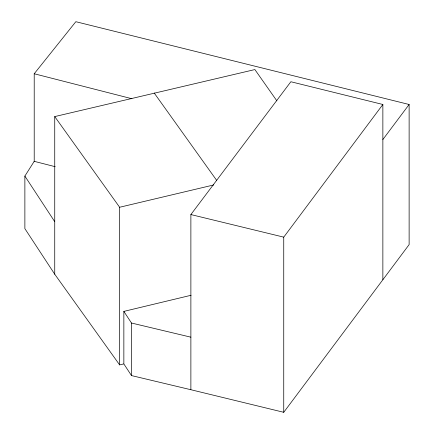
<?xml version="1.0" encoding="UTF-8"?>
<svg xmlns="http://www.w3.org/2000/svg" width="434" height="434" viewBox="0 0 434 434"><rect width="100%" height="100%" fill="white"/><g stroke="black" fill="none" stroke-linecap="round" stroke-linejoin="round"><path stroke-width="0.65" d="M123.582 363.963L119.632 364.896L54.738 274.228L24.874 228.631L24.874 176.085L34.21 161.334L55.189 166.694M283.744 412.3L283.744 237.143L382.864 104.485L290.856 81.744L190.879 214.564L190.879 389.721L283.744 412.3L409.126 244.613L409.126 104.491L75.831 21.7L34.21 73.753L34.21 161.757M382.864 139.52L409.126 104.491M190.879 389.721L131.486 375.573L123.853 363.942L123.853 311.395L191.063 295.272M54.738 274.228L54.738 116.583L254.877 69.565L276.859 100.851M54.738 116.583L119.632 207.257L213.772 184.938M123.853 311.395L131.486 323.026L190.879 337.175M190.879 214.564L283.744 237.143M34.21 73.753L131.871 98.724M154.189 92.995L216.68 180.392M24.874 176.085L54.738 221.682M382.864 104.485L382.864 279.648M131.486 323.026L131.486 375.573M119.632 207.257L119.632 364.896"/></g></svg>
